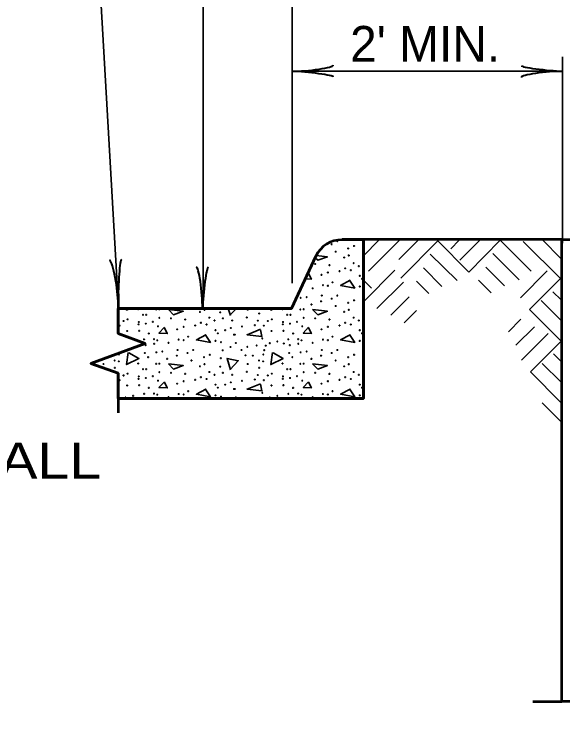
# Model space of a CAD drawing. Extents: x -7 to 673, y 0 to 440.
# Drawn here: x 339.46 to 377.79, y 182.91 to 232.81 of the extents above; entities that cross this region are included whole.
import ezdxf
from ezdxf.enums import TextEntityAlignment as Align

# ---------------------------------------------------------------- set-up
doc = ezdxf.new("R2010")
doc.units = 0
doc.layers.add('1', color=7, linetype='Continuous', lineweight=35)

msp = doc.modelspace()

# ---------------------------------------------------------------- linework, layer by layer
at = {"layer": '1'}
for p, q in [((358.874, 214.03), (358.874, 255.03)), ((377.774, 216.83), (377.774, 229.83)), ((377.774, 228.83), (358.874, 228.83)), ((364.943, 217.028), (363.863, 215.928)), ((366.383, 217.028), (364.223, 214.868)), ((367.683, 217.028), (366.343, 215.688)), ((369.103, 217.028), (366.463, 214.388)), ((369.003, 217.028), (371.223, 214.808)), ((370.543, 217.028), (369.963, 216.428)), ((371.983, 217.028), (370.603, 215.628)), ((373.423, 217.028), (371.223, 214.808)), ((373.423, 217.028), (375.583, 214.868)), ((377.683, 214.308), (375.023, 216.948)), ((377.683, 215.728), (376.343, 217.068)), ((372.903, 216.108), (374.743, 214.268)), ((368.523, 216.048), (370.403, 214.208)), ((368.063, 215.088), (369.343, 213.788)), ((372.423, 215.148), (373.723, 213.848)), ((360.029, 214.747), (359.96, 214.674)), ((363.903, 212.768), (366.043, 214.928)), ((376.703, 214.888), (374.843, 213.008)), ((363.863, 214.248), (364.423, 213.668)), ((364.803, 212.248), (366.663, 214.108)), ((367.563, 214.168), (368.423, 213.308)), ((371.903, 214.228), (372.783, 213.348)), ((377.683, 214.408), (375.463, 212.188)), ((377.683, 212.868), (377.083, 213.428)), ((365.763, 211.788), (367.063, 213.068)), ((377.683, 211.428), (376.283, 212.808)), ((354.569, 211.767), (354.418, 212.268)), ((354.979, 212.268), (354.549, 211.807)), ((366.703, 211.248), (367.563, 212.128)), ((377.683, 209.988), (375.463, 212.188)), ((374.863, 211.508), (374.003, 210.628)), ((375.803, 210.968), (374.503, 209.688)), ((376.763, 210.508), (374.903, 208.648)), ((377.683, 209.988), (375.523, 207.828)), ((377.683, 208.548), (377.143, 209.088)), ((344.882, 208.45), (344.852, 208.417)), ((377.683, 207.108), (376.343, 208.428)), ((377.683, 205.668), (375.523, 207.828)), ((377.683, 204.348), (376.343, 205.668))]:
    msp.add_line(p, q, dxfattribs=at)
at = {"layer": '1', "lineweight": 53}
for p, q in [((363.863, 217.068), (362.363, 217.068)), ((377.723, 217.068), (363.863, 217.068)), ((346.723, 213.288), (346.723, 212.268)), ((346.723, 205.968), (346.723, 204.968)), ((375.703, 184.808), (377.723, 184.808))]:
    msp.add_line(p, q, dxfattribs=at)
at = {"layer": '1'}
for points in [[(352.665, 212.268), (352.665, 350.604), (352.665, 381.669)], [(339.986, 242.749), (344.998, 242.749), (346.723, 212.778)], [(360.56, 215.958), (361.349, 215.867), (360.669, 215.627), (360.493, 215.803)], [(359.8, 214.336), (360.229, 214.307), (360.029, 214.707)], [(362.929, 214.227), (362.269, 213.867), (363.249, 213.687), (362.889, 214.247)], [(347.557, 212.268), (347.309, 212.147), (347.326, 212.268)], [(357.637, 212.268), (357.389, 212.147), (357.406, 212.268)], [(349.949, 210.947), (349.569, 210.547), (350.149, 210.507), (349.949, 210.907)], [(356.669, 210.807), (355.729, 210.427), (356.769, 210.307), (356.669, 210.767)], [(360.029, 210.947), (359.649, 210.547), (360.229, 210.507), (360.029, 210.907)], [(352.849, 210.427), (352.189, 210.067), (353.169, 209.887), (352.809, 210.447)], [(362.929, 210.427), (362.269, 210.067), (363.249, 209.887), (362.889, 210.447)], [(347.469, 209.167), (348.169, 208.767), (347.309, 208.347), (347.429, 209.187)], [(357.549, 209.167), (358.249, 208.767), (357.389, 208.347), (357.509, 209.187)], [(354.569, 207.967), (354.329, 208.767), (355.109, 208.607), (354.549, 208.007)], [(349.949, 207.147), (349.569, 206.747), (350.149, 206.707), (349.949, 207.107)], [(360.029, 207.147), (359.649, 206.747), (360.229, 206.707), (360.029, 207.107)], [(352.849, 206.627), (352.189, 206.267), (353.169, 206.087), (352.809, 206.647)], [(356.669, 207.007), (355.729, 206.627), (356.769, 206.507), (356.669, 206.967)], [(362.929, 206.627), (362.269, 206.267), (363.249, 206.087), (362.889, 206.647)]]:
    msp.add_lwpolyline(points, dxfattribs=at)
at = {"layer": '1', "lineweight": 53}
for points in [[(360.543, 215.908), (358.823, 212.268), (346.723, 212.268), (346.723, 210.508), (348.603, 209.808), (344.823, 208.428), (346.723, 207.748), (346.723, 205.968), (363.863, 205.968), (363.863, 217.068)], [(362.363, 217.068), (363.863, 217.068), (363.863, 205.968), (346.723, 205.968), (346.723, 207.748), (344.823, 208.428), (348.603, 209.808), (346.723, 210.508), (346.723, 212.268)], [(346.723, 212.268), (358.823, 212.268), (360.543, 215.908)]]:
    msp.add_lwpolyline(points, dxfattribs=at)
msp.add_lwpolyline([(377.723, 217.068), (401.903, 217.068), (401.903, 184.808), (395.583, 184.808), (394.903, 186.708), (393.523, 182.908), (392.843, 184.808), (386.783, 184.808), (386.103, 182.908), (384.723, 186.708), (384.023, 184.808), (377.723, 184.808)], close=True, dxfattribs=at)
msp.add_lwpolyline([(377.723, 217.068), (401.903, 217.068), (401.903, 184.808), (395.583, 184.808), (394.903, 186.708), (393.523, 182.908), (392.843, 184.808), (386.783, 184.808), (386.103, 182.908), (384.723, 186.708), (384.023, 184.808), (377.723, 184.808)], close=True, dxfattribs=at)
at = {"layer": '1'}
for points in [[(350.229, 212.187), (351.269, 212.067), (350.589, 211.827)], [(360.309, 212.187), (361.349, 212.067), (360.669, 211.827)], [(350.229, 208.387), (351.269, 208.267), (350.589, 208.027)], [(360.309, 208.387), (361.349, 208.267), (360.669, 208.027)]]:
    msp.add_lwpolyline(points, close=True, dxfattribs=at)
for centre in [(361.642, 216.748), (362.039, 216.96), (363.206, 216.629), (361.92, 216.231), (362.795, 216.456), (362.517, 215.82), (362.835, 215.966), (360.489, 215.369), (361.483, 215.29), (362.583, 215.064), (363.179, 215.422), (363.537, 215.223), (360.926, 214.605), (361.377, 214.777), (362.185, 214.87), (362.98, 214.937), (361.695, 214.088), (363.603, 214.539), (363.762, 214.327), (360.317, 213.664), (361.032, 213.889), (361.377, 213.849), (363.603, 213.796), (359.892, 213.054), (360.953, 213.16), (362.039, 213.16), (359.474, 213.001), (360.9, 212.762), (361.642, 212.948), (362.795, 212.656), (363.206, 212.829), (348.122, 212.219), (349.374, 212.19), (349.6, 212.206), (352.755, 212.166), (355.776, 212.179), (358.202, 212.219), (359.454, 212.19), (359.68, 212.206), (360.224, 212.537), (361.92, 212.431), (362.835, 212.166), (348.453, 211.821), (348.678, 211.821), (349.6, 211.609), (350.409, 211.569), (352.437, 212.02), (353.099, 211.622), (353.855, 211.993), (354.04, 211.569), (355.71, 211.635), (356.572, 211.914), (358.533, 211.821), (358.758, 211.821), (359.68, 211.609), (360.489, 211.569), (362.517, 212.02), (363.179, 211.622), (346.823, 211.057), (347.101, 211.384), (347.38, 211.503), (348.148, 211.15), (348.162, 211.317), (348.652, 211.203), (349.142, 211.331), (351.403, 211.49), (352.105, 211.07), (352.503, 211.264), (352.9, 211.137), (353.457, 211.423), (354.69, 211.423), (356.267, 211.097), (356.479, 211.41), (356.903, 211.057), (357.181, 211.384), (357.46, 211.503), (358.228, 211.15), (358.242, 211.317), (358.732, 211.203), (359.222, 211.331), (361.483, 211.49), (362.185, 211.07), (362.583, 211.264), (362.98, 211.137), (363.537, 211.423), (347.353, 210.686), (348.188, 210.699), (349.508, 211.017), (350.846, 210.805), (351.297, 210.977), (353.523, 210.739), (354.199, 210.739), (354.597, 210.898), (355.379, 211.004), (357.433, 210.686), (358.268, 210.699), (359.588, 211.017), (360.926, 210.805), (361.377, 210.977), (363.603, 210.739), (348.533, 210.102), (348.864, 210.513), (349.222, 210.116), (350.952, 210.089), (351.615, 210.288), (353.682, 210.527), (354.822, 210.434), (354.875, 210.434), (356.797, 210.169), (358.613, 210.102), (358.944, 210.513), (359.302, 210.116), (361.032, 210.089), (361.695, 210.288), (363.762, 210.527), (348.639, 209.705), (349.235, 209.798), (349.455, 210.036), (350.237, 209.864), (351.297, 210.049), (353.523, 209.996), (353.908, 209.904), (354.57, 209.572), (354.941, 209.851), (355.75, 209.585), (356.399, 209.678), (357.035, 209.665), (357.314, 209.837), (357.844, 209.957), (358.295, 209.811), (358.719, 209.705), (359.315, 209.798), (359.535, 210.036), (360.317, 209.864), (361.377, 210.049), (363.603, 209.996), (348.586, 209.148), (349.394, 209.201), (349.812, 209.254), (350.873, 209.36), (351.562, 209.148), (351.959, 209.36), (354.027, 209.334), (355.339, 209.36), (356.929, 209.347), (358.666, 209.148), (359.474, 209.201), (359.892, 209.254), (360.953, 209.36), (361.642, 209.148), (362.039, 209.36), (346.478, 208.631), (346.77, 208.565), (346.783, 209.042), (348.811, 208.856), (350.144, 208.737), (350.82, 208.962), (351.84, 208.631), (352.715, 208.856), (353.126, 209.029), (353.894, 208.79), (355.617, 208.989), (356.134, 208.962), (356.558, 208.631), (356.85, 208.565), (356.863, 209.042), (358.891, 208.856), (360.224, 208.737), (360.9, 208.962), (361.92, 208.631), (362.795, 208.856), (363.206, 209.029), (345.696, 208.379), (346.492, 208.114), (348.122, 208.419), (349.374, 208.39), (349.6, 208.406), (352.437, 208.22), (352.755, 208.366), (353.855, 208.193), (355.776, 208.379), (356.572, 208.114), (358.202, 208.419), (359.454, 208.39), (359.68, 208.406), (362.517, 208.22), (362.835, 208.366), (347.101, 207.584), (347.38, 207.703), (348.453, 208.021), (348.678, 208.021), (349.6, 207.809), (350.409, 207.769), (351.403, 207.69), (353.099, 207.822), (353.457, 207.623), (354.04, 207.769), (354.69, 207.623), (355.71, 207.835), (356.479, 207.61), (357.181, 207.584), (357.46, 207.703), (358.533, 208.021), (358.758, 208.021), (359.68, 207.809), (360.489, 207.769), (361.483, 207.69), (363.179, 207.822), (363.537, 207.623), (346.823, 207.257), (348.148, 207.35), (348.162, 207.517), (348.652, 207.403), (349.142, 207.531), (349.508, 207.217), (351.297, 207.177), (352.105, 207.27), (352.503, 207.464), (352.9, 207.337), (354.597, 207.098), (355.379, 207.204), (356.267, 207.297), (356.903, 207.257), (358.228, 207.35), (358.242, 207.517), (358.732, 207.403), (359.222, 207.531), (359.588, 207.217), (361.377, 207.177), (362.185, 207.27), (362.583, 207.464), (362.98, 207.337), (347.353, 206.886), (348.188, 206.899), (348.864, 206.713), (350.846, 207.005), (353.523, 206.939), (353.682, 206.727), (354.199, 206.939), (354.822, 206.634), (354.875, 206.634), (357.433, 206.886), (358.268, 206.899), (358.944, 206.713), (360.926, 207.005), (363.603, 206.939), (363.762, 206.727), (347.764, 206.157), (348.533, 206.302), (349.222, 206.316), (349.455, 206.236), (350.952, 206.289), (351.297, 206.249), (351.615, 206.488), (353.523, 206.196), (353.908, 206.104), (356.797, 206.369), (357.844, 206.157), (358.613, 206.302), (359.302, 206.316), (359.535, 206.236), (361.032, 206.289), (361.377, 206.249), (361.695, 206.488), (363.603, 206.196), (347.234, 206.037), (348.215, 206.011), (349.235, 205.998), (350.237, 206.064), (354.941, 206.051), (357.314, 206.037), (358.295, 206.011), (359.315, 205.998), (360.317, 206.064)]:
    msp.add_circle(centre, 0.0265, dxfattribs=at)
at = {"layer": '1', "lineweight": 53}
msp.add_arc((362.357, 215.047), 2.016, 90, 154.6524, dxfattribs=at)
msp.add_arc((362.357, 215.047), 2.016, 90, 154.6524, dxfattribs=at)
at = {"layer": '1'}
for centre, radius, start, end in [((377.733, 216.623), 0.0265, 246.3306, 113.6694), ((359.761, 214.298), 0.0267, 265.0987, 44.2104), ((359.535, 213.836), 0.0265, 327.4536, 341.9623), ((377.733, 212.823), 0.0265, 246.3306, 113.6694), ((347.33, 210.253), 0.0267, 56.2768, 83.7243), ((377.691, 210.385), 0.0267, 326.4143, 33.5857), ((377.733, 209.023), 0.0265, 246.3306, 113.6694), ((346.717, 206.369), 0.0265, 282.6459, 77.3541), ((377.691, 206.555), 0.0267, 326.4143, 33.5857), ((355.313, 205.974), 0.0267, 2.731, 177.269), ((377.733, 205.223), 0.0265, 246.3306, 113.6694), ((377.733, 201.423), 0.0265, 246.3306, 113.6694), ((377.733, 197.623), 0.0265, 246.3306, 113.6694), ((377.691, 195.064), 0.0267, 326.4143, 33.5857), ((377.733, 193.823), 0.0265, 246.3306, 113.6694), ((377.691, 191.233), 0.0267, 326.4143, 33.5857), ((377.733, 190.023), 0.0265, 246.3306, 113.6694), ((377.733, 186.223), 0.0265, 246.3306, 113.6694)]:
    msp.add_arc(centre, radius, start, end, dxfattribs=at)
at = {"layer": '1', "lineweight": 40}
for centre, major_axis, ratio, start_param, end_param in [((359.965, 229.106), (-1.786, -0.156), 0.122415, 0.896353, 3.141593), ((359.965, 229.106), (-1.786, -0.156), 0.122415, 0.896353, 3.141593), ((376.654, 229.041), (1.756, -0.176), 0.07063, 3.140715, 5.41811), ((359.995, 228.618), (-1.756, 0.176), 0.07063, 3.140715, 5.41811), ((359.995, 228.618), (-1.756, 0.176), 0.07063, 3.140715, 5.41811), ((376.683, 228.554), (1.786, 0.156), 0.122415, 0.896353, 3.141593), ((346.384, 213.851), (0.258, -1.774), 0.122415, 0.896353, 3.141593), ((346.87, 213.909), (-0.074, -1.764), 0.07063, 3.140715, 5.41811), ((352.337, 213.359), (0.156, -1.786), 0.122415, 0.896353, 3.141593), ((352.825, 213.388), (-0.176, -1.756), 0.07063, 3.140715, 5.41811)]:
    msp.add_ellipse(centre, major_axis=major_axis, ratio=ratio, start_param=start_param, end_param=end_param, dxfattribs=at)

# ---------------------------------------------------------------- texts
at = {"layer": '1'}
msp.add_text("2' MIN.", height=2.5, dxfattribs=at).set_placement((368.17, 229.493), align=Align.CENTER)
at = {"layer": '1', "width": 1.2}
msp.add_text('658.2.2.1). THE WASHERS SHALL', height=2.5, dxfattribs=at).set_placement((281.998, 200.382))

doc.saveas('drawing.dxf')
